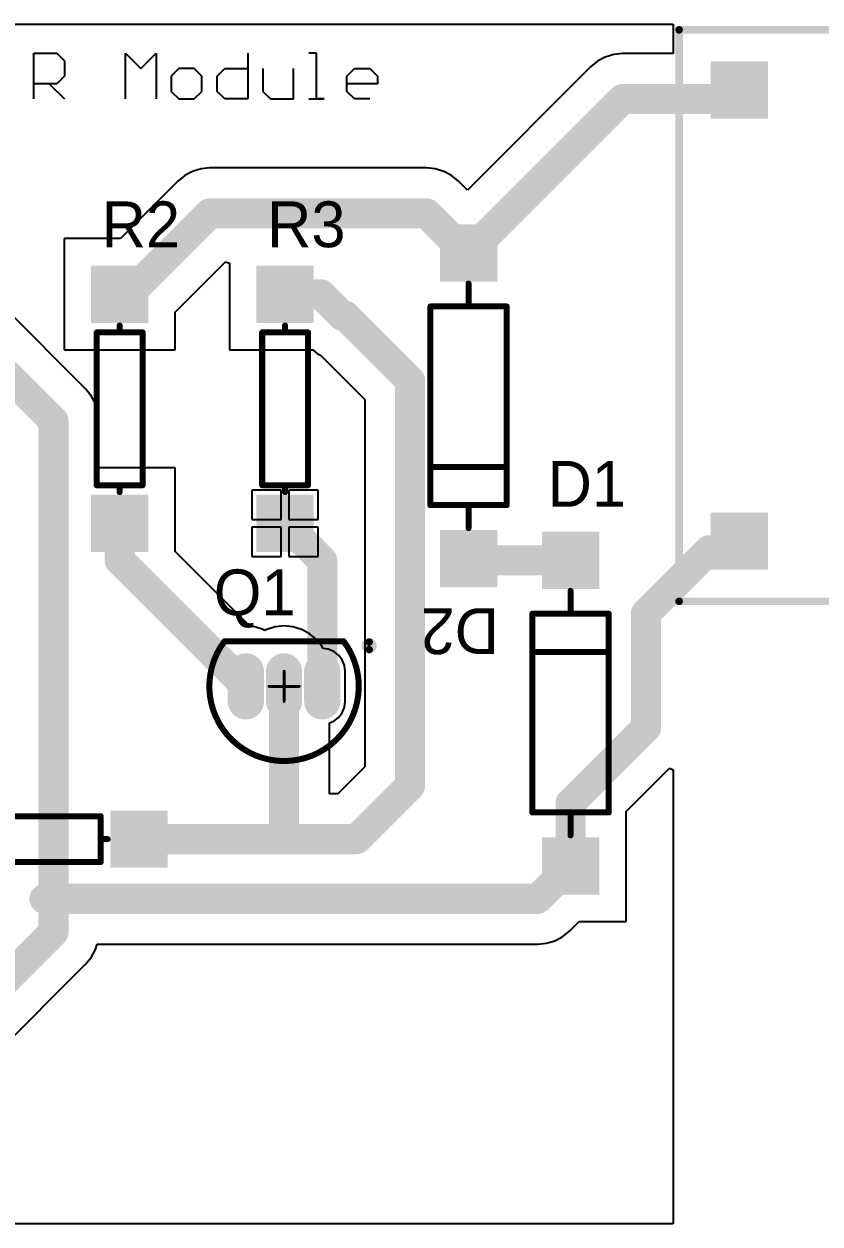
# Model space of a CAD drawing. Header units: millimetres. Extents: x 2 to 104, y 18 to 58.
# Drawn here: x 25.32 to 51.78, y 18.4 to 58.29 of the extents above; entities that cross this region are included whole.
import ezdxf

# ---------------------------------------------------------------- set-up
doc = ezdxf.new("R2010")
doc.units = ezdxf.units.MM
for name, color, linetype in [('BottomLayer', 5, 'Continuous'), ('BottomSolder', 6, 'Continuous'), ('Mechanical13', 56, 'Continuous'), ('Mechanical15', 56, 'Continuous'), ('MultiLayer', 9, 'Continuous'), ('PadHoleLayer', 156, 'Continuous'), ('TopLayer', 1, 'Continuous'), ('TopOverlay', 2, 'Continuous'), ('TopSolder', 216, 'Continuous')]:
    doc.layers.add(name, color=color, linetype=linetype)

# ---------------------------------------------------------------- blocks, each defined once
blk = doc.blocks.new('DIODE_0_4_1')
at = {"layer": 'BottomLayer'}
for points in [[(-5.93, -0.85), (-4.23, -0.85), (-5.93, 0.85), (-4.23, 0.85)], [(4.23, -0.85), (5.93, -0.85), (4.23, 0.85), (5.93, 0.85)]]:
    blk.add_solid(points, dxfattribs=at)
at = {"layer": 'BottomSolder'}
for points in [[(-6.032, -0.952), (-4.128, -0.952), (-6.032, 0.952), (-4.128, 0.952)], [(4.128, -0.952), (6.032, -0.952), (4.128, 0.952), (6.032, 0.952)]]:
    blk.add_solid(points, dxfattribs=at)
at = {"layer": 'MultiLayer'}
for points in [[(-5.93, -0.85), (-4.23, -0.85), (-5.93, 0.85), (-4.23, 0.85)], [(4.23, -0.85), (5.93, -0.85), (4.23, 0.85), (5.93, 0.85)]]:
    blk.add_solid(points, dxfattribs=at)
at = {"layer": 'PadHoleLayer', "const_width": 0.6}
for points in [[(-5.38, 0, 1), (-4.78, 0, 1)], [(4.78, 0, 1), (5.38, 0, 1)]]:
    blk.add_lwpolyline(points, format="xyb", close=True, dxfattribs=at)
at = {"layer": 'TopLayer'}
for points in [[(-5.93, -0.85), (-4.23, -0.85), (-5.93, 0.85), (-4.23, 0.85)], [(4.23, -0.85), (5.93, -0.85), (4.23, 0.85), (5.93, 0.85)]]:
    blk.add_solid(points, dxfattribs=at)
at = {"layer": 'TopOverlay', "const_width": 0.2}
for points in [[(-3.302, 1.27), (3.302, 1.27)], [(-3.302, 1.27), (-3.302, -1.27)], [(2.032, 1.27), (2.032, -1.27)], [(3.302, 1.27), (3.302, -1.27)], [(-4.064, 0), (-3.302, 0)], [(3.302, 0), (4.064, 0)], [(-3.302, -1.27), (3.302, -1.27)]]:
    blk.add_lwpolyline(points, dxfattribs=at)
at = {"layer": 'TopOverlay', "const_width": 0.1}
for points in [[(-3.352, 1.27, 1), (-3.252, 1.27, 1)], [(-3.352, 1.27, 1), (-3.252, 1.27, 1)], [(1.982, 1.27, 1), (2.082, 1.27, 1)], [(3.252, 1.27, 1), (3.352, 1.27, 1)], [(3.252, 1.27, 1), (3.352, 1.27, 1)], [(-4.114, 0, 1), (-4.014, 0, 1)], [(-3.352, 0, 1), (-3.252, 0, 1)], [(3.252, 0, 1), (3.352, 0, 1)], [(4.014, 0, 1), (4.114, 0, 1)], [(-3.352, -1.27, 1), (-3.252, -1.27, 1)], [(-3.352, -1.27, 1), (-3.252, -1.27, 1)], [(1.982, -1.27, 1), (2.082, -1.27, 1)], [(3.252, -1.27, 1), (3.352, -1.27, 1)], [(3.252, -1.27, 1), (3.352, -1.27, 1)]]:
    blk.add_lwpolyline(points, format="xyb", close=True, dxfattribs=at)
at = {"layer": 'TopSolder'}
for points in [[(-6.032, -0.952), (-4.128, -0.952), (-6.032, 0.952), (-4.128, 0.952)], [(4.128, -0.952), (6.032, -0.952), (4.128, 0.952), (6.032, 0.952)]]:
    blk.add_solid(points, dxfattribs=at)
blk = doc.blocks.new('DIODE_0_4_2')
at = {"layer": 'BottomLayer'}
for points in [[(-5.93, -0.85), (-4.23, -0.85), (-5.93, 0.85), (-4.23, 0.85)], [(4.23, -0.85), (5.93, -0.85), (4.23, 0.85), (5.93, 0.85)]]:
    blk.add_solid(points, dxfattribs=at)
at = {"layer": 'BottomSolder'}
for points in [[(-6.032, -0.952), (-4.128, -0.952), (-6.032, 0.952), (-4.128, 0.952)], [(4.128, -0.952), (6.032, -0.952), (4.128, 0.952), (6.032, 0.952)]]:
    blk.add_solid(points, dxfattribs=at)
at = {"layer": 'MultiLayer'}
for points in [[(-5.93, -0.85), (-4.23, -0.85), (-5.93, 0.85), (-4.23, 0.85)], [(4.23, -0.85), (5.93, -0.85), (4.23, 0.85), (5.93, 0.85)]]:
    blk.add_solid(points, dxfattribs=at)
at = {"layer": 'PadHoleLayer', "const_width": 0.6}
for points in [[(-5.38, 0, 1), (-4.78, 0, 1)], [(4.78, 0, 1), (5.38, 0, 1)]]:
    blk.add_lwpolyline(points, format="xyb", close=True, dxfattribs=at)
at = {"layer": 'TopLayer'}
for points in [[(-5.93, -0.85), (-4.23, -0.85), (-5.93, 0.85), (-4.23, 0.85)], [(4.23, -0.85), (5.93, -0.85), (4.23, 0.85), (5.93, 0.85)]]:
    blk.add_solid(points, dxfattribs=at)
at = {"layer": 'TopOverlay', "const_width": 0.2}
for points in [[(3.302, 1.27), (-3.302, 1.27)], [(-3.302, -1.27), (-3.302, 1.27)], [(2.032, -1.27), (2.032, 1.27)], [(3.302, -1.27), (3.302, 1.27)], [(-3.302, 0), (-4.064, 0)], [(4.064, 0), (3.302, 0)], [(3.302, -1.27), (-3.302, -1.27)]]:
    blk.add_lwpolyline(points, dxfattribs=at)
at = {"layer": 'TopOverlay', "const_width": 0.1}
for points in [[(-3.352, 1.27, 1), (-3.252, 1.27, 1)], [(-3.352, 1.27, 1), (-3.252, 1.27, 1)], [(1.982, 1.27, 1), (2.082, 1.27, 1)], [(3.252, 1.27, 1), (3.352, 1.27, 1)], [(3.252, 1.27, 1), (3.352, 1.27, 1)], [(-4.114, 0, 1), (-4.014, 0, 1)], [(-3.352, 0, 1), (-3.252, 0, 1)], [(3.252, 0, 1), (3.352, 0, 1)], [(4.014, 0, 1), (4.114, 0, 1)], [(-3.352, -1.27, 1), (-3.252, -1.27, 1)], [(-3.352, -1.27, 1), (-3.252, -1.27, 1)], [(1.982, -1.27, 1), (2.082, -1.27, 1)], [(3.252, -1.27, 1), (3.352, -1.27, 1)], [(3.252, -1.27, 1), (3.352, -1.27, 1)]]:
    blk.add_lwpolyline(points, format="xyb", close=True, dxfattribs=at)
at = {"layer": 'TopSolder'}
for points in [[(-6.032, -0.952), (-4.128, -0.952), (-6.032, 0.952), (-4.128, 0.952)], [(4.128, -0.952), (6.032, -0.952), (4.128, 0.952), (6.032, 0.952)]]:
    blk.add_solid(points, dxfattribs=at)
blk = doc.blocks.new('TO_92A_9')
at = {"layer": 'BottomLayer', "const_width": 1}
for points in [[(0.5, 1.27), (-0.5, 1.27)], [(0.5, 0), (-0.5, 0)], [(0.5, -1.27), (-0.5, -1.27)]]:
    blk.add_lwpolyline(points, dxfattribs=at)
at = {"layer": 'BottomLayer', "const_width": 0.5}
for points in [[(-0.75, 1.27, 1), (-0.25, 1.27, 1)], [(0.25, 1.27, 1), (0.75, 1.27, 1)], [(-0.75, 0, 1), (-0.25, 0, 1)], [(0.25, 0, 1), (0.75, 0, 1)], [(-0.75, -1.27, 1), (-0.25, -1.27, 1)], [(0.25, -1.27, 1), (0.75, -1.27, 1)]]:
    blk.add_lwpolyline(points, format="xyb", close=True, dxfattribs=at)
at = {"layer": 'BottomSolder', "const_width": 1.203}
for points in [[(0.5, 1.27), (-0.5, 1.27)], [(0.5, 0), (-0.5, 0)], [(0.5, -1.27), (-0.5, -1.27)]]:
    blk.add_lwpolyline(points, dxfattribs=at)
at = {"layer": 'BottomSolder', "const_width": 0.602}
for points in [[(-0.801, 1.27, 1), (-0.199, 1.27, 1)], [(0.199, 1.27, 1), (0.801, 1.27, 1)], [(-0.801, 0, 1), (-0.199, 0, 1)], [(0.199, 0, 1), (0.801, 0, 1)], [(-0.801, -1.27, 1), (-0.199, -1.27, 1)], [(0.199, -1.27, 1), (0.801, -1.27, 1)]]:
    blk.add_lwpolyline(points, format="xyb", close=True, dxfattribs=at)
at = {"layer": 'Mechanical13', "const_width": 0.1}
blk.add_lwpolyline([(1.5, -1.98, -2.01215), (1.5, 1.98)], format="xyb", dxfattribs=at)
blk.add_lwpolyline([(1.5, 1.98), (1.5, -1.98)], dxfattribs=at)
at = {"layer": 'Mechanical13', "const_width": 0.05}
for points in [[(1.475, 1.98, 1), (1.525, 1.98, 1)], [(1.475, 1.98, 1), (1.525, 1.98, 1)], [(1.475, -1.98, 1), (1.525, -1.98, 1)], [(1.475, -1.98, 1), (1.525, -1.98, 1)]]:
    blk.add_lwpolyline(points, format="xyb", close=True, dxfattribs=at)
at = {"layer": 'Mechanical15', "const_width": 0.1}
for points in [[(0, 0.5), (0, -0.5)], [(-0.5, 0), (0.5, 0)]]:
    blk.add_lwpolyline(points, dxfattribs=at)
at = {"layer": 'Mechanical15', "const_width": 0.05}
for points in [[(-0.025, 0.5, 1), (0.025, 0.5, 1)], [(-0.525, 0, 1), (-0.475, 0, 1)], [(0.475, 0, 1), (0.525, 0, 1)], [(-0.025, -0.5, 1), (0.025, -0.5, 1)]]:
    blk.add_lwpolyline(points, format="xyb", close=True, dxfattribs=at)
at = {"layer": 'MultiLayer', "const_width": 1}
for points in [[(0.5, 1.27), (-0.5, 1.27)], [(0.5, 0), (-0.5, 0)], [(0.5, -1.27), (-0.5, -1.27)]]:
    blk.add_lwpolyline(points, dxfattribs=at)
at = {"layer": 'MultiLayer', "const_width": 0.5}
for points in [[(-0.75, 1.27, 1), (-0.25, 1.27, 1)], [(0.25, 1.27, 1), (0.75, 1.27, 1)], [(-0.75, 0, 1), (-0.25, 0, 1)], [(0.25, 0, 1), (0.75, 0, 1)], [(-0.75, -1.27, 1), (-0.25, -1.27, 1)], [(0.25, -1.27, 1), (0.75, -1.27, 1)]]:
    blk.add_lwpolyline(points, format="xyb", close=True, dxfattribs=at)
at = {"layer": 'PadHoleLayer', "const_width": 0.45}
for points in [[(-0.225, 1.27, 1), (0.225, 1.27, 1)], [(-0.225, 0, 1), (0.225, 0, 1)], [(-0.225, -1.27, 1), (0.225, -1.27, 1)]]:
    blk.add_lwpolyline(points, format="xyb", close=True, dxfattribs=at)
at = {"layer": 'TopLayer', "const_width": 1}
for points in [[(0.5, 1.27), (-0.5, 1.27)], [(0.5, 0), (-0.5, 0)], [(0.5, -1.27), (-0.5, -1.27)]]:
    blk.add_lwpolyline(points, dxfattribs=at)
at = {"layer": 'TopLayer', "const_width": 0.5}
for points in [[(-0.75, 1.27, 1), (-0.25, 1.27, 1)], [(0.25, 1.27, 1), (0.75, 1.27, 1)], [(-0.75, 0, 1), (-0.25, 0, 1)], [(0.25, 0, 1), (0.75, 0, 1)], [(-0.75, -1.27, 1), (-0.25, -1.27, 1)], [(0.25, -1.27, 1), (0.75, -1.27, 1)]]:
    blk.add_lwpolyline(points, format="xyb", close=True, dxfattribs=at)
at = {"layer": 'TopOverlay', "const_width": 0.2}
blk.add_lwpolyline([(1.5, -1.98, -2.01215), (1.5, 1.98)], format="xyb", dxfattribs=at)
blk.add_lwpolyline([(1.5, 1.98), (1.5, -1.98)], dxfattribs=at)
at = {"layer": 'TopOverlay'}
for points, const_width in [([(1.45, 1.98, 1), (1.55, 1.98, 1)], 0.1), ([(1.45, 1.98, 1), (1.55, 1.98, 1)], 0.1), ([(1.45, -1.98, 1), (1.55, -1.98, 1)], 0.1), ([(1.45, -1.98, 1), (1.55, -1.98, 1)], 0.1), ([(1.475, -2.83, 1), (1.225, -2.83, 1)], 0.25), ([(1.162, -2.83, 1), (1.287, -2.83, 1)], 0.125), ([(1.413, -2.83, 1), (1.538, -2.83, 1)], 0.125)]:
    blk.add_lwpolyline(points, format="xyb", close=True, dxfattribs=dict(at, const_width=const_width))
at = {"layer": 'TopSolder', "const_width": 1.203}
for points in [[(0.5, 1.27), (-0.5, 1.27)], [(0.5, 0), (-0.5, 0)], [(0.5, -1.27), (-0.5, -1.27)]]:
    blk.add_lwpolyline(points, dxfattribs=at)
at = {"layer": 'TopSolder', "const_width": 0.602}
for points in [[(-0.801, 1.27, 1), (-0.199, 1.27, 1)], [(0.199, 1.27, 1), (0.801, 1.27, 1)], [(-0.801, 0, 1), (-0.199, 0, 1)], [(0.199, 0, 1), (0.801, 0, 1)], [(-0.801, -1.27, 1), (-0.199, -1.27, 1)], [(0.199, -1.27, 1), (0.801, -1.27, 1)]]:
    blk.add_lwpolyline(points, format="xyb", close=True, dxfattribs=at)
blk = doc.blocks.new('AXIAL_0_3_11')
at = {"layer": 'BottomLayer'}
for points in [[(-4.66, -0.85), (-2.96, -0.85), (-4.66, 0.85), (-2.96, 0.85)], [(2.96, -0.85), (4.66, -0.85), (2.96, 0.85), (4.66, 0.85)]]:
    blk.add_solid(points, dxfattribs=at)
at = {"layer": 'BottomSolder'}
for points in [[(-4.762, -0.952), (-2.858, -0.952), (-4.762, 0.952), (-2.858, 0.952)], [(2.858, -0.952), (4.762, -0.952), (2.858, 0.952), (4.762, 0.952)]]:
    blk.add_solid(points, dxfattribs=at)
at = {"layer": 'MultiLayer'}
for points in [[(-4.66, -0.85), (-2.96, -0.85), (-4.66, 0.85), (-2.96, 0.85)], [(2.96, -0.85), (4.66, -0.85), (2.96, 0.85), (4.66, 0.85)]]:
    blk.add_solid(points, dxfattribs=at)
at = {"layer": 'PadHoleLayer', "const_width": 0.6}
for points in [[(-4.11, 0, 1), (-3.51, 0, 1)], [(3.51, 0, 1), (4.11, 0, 1)]]:
    blk.add_lwpolyline(points, format="xyb", close=True, dxfattribs=at)
at = {"layer": 'TopLayer'}
for points in [[(-4.66, -0.85), (-2.96, -0.85), (-4.66, 0.85), (-2.96, 0.85)], [(2.96, -0.85), (4.66, -0.85), (2.96, 0.85), (4.66, 0.85)]]:
    blk.add_solid(points, dxfattribs=at)
at = {"layer": 'TopOverlay', "const_width": 0.2}
for points in [[(2.54, 0.762), (-2.54, 0.762)], [(-2.54, 0.762), (-2.54, -0.762)], [(2.54, 0.762), (2.54, 0)], [(-2.54, 0), (-2.769, 0)], [(2.54, 0), (2.54, -0.762)], [(2.769, 0), (2.54, 0)], [(2.54, -0.762), (-2.54, -0.762)]]:
    blk.add_lwpolyline(points, dxfattribs=at)
at = {"layer": 'TopOverlay', "const_width": 0.1}
for points in [[(-2.59, 0.762, 1), (-2.49, 0.762, 1)], [(-2.59, 0.762, 1), (-2.49, 0.762, 1)], [(2.49, 0.762, 1), (2.59, 0.762, 1)], [(2.49, 0.762, 1), (2.59, 0.762, 1)], [(-2.819, 0, 1), (-2.719, 0, 1)], [(-2.59, 0, 1), (-2.49, 0, 1)], [(2.49, 0, 1), (2.59, 0, 1)], [(2.49, 0, 1), (2.59, 0, 1)], [(2.49, 0, 1), (2.59, 0, 1)], [(2.719, 0, 1), (2.819, 0, 1)], [(-2.59, -0.762, 1), (-2.49, -0.762, 1)], [(-2.59, -0.762, 1), (-2.49, -0.762, 1)], [(2.49, -0.762, 1), (2.59, -0.762, 1)], [(2.49, -0.762, 1), (2.59, -0.762, 1)]]:
    blk.add_lwpolyline(points, format="xyb", close=True, dxfattribs=at)
at = {"layer": 'TopSolder'}
for points in [[(-4.762, -0.952), (-2.858, -0.952), (-4.762, 0.952), (-2.858, 0.952)], [(2.858, -0.952), (4.762, -0.952), (2.858, 0.952), (4.762, 0.952)]]:
    blk.add_solid(points, dxfattribs=at)
blk = doc.blocks.new('AXIAL_0_3_12')
at = {"layer": 'BottomLayer'}
for points in [[(-4.66, -0.85), (-2.96, -0.85), (-4.66, 0.85), (-2.96, 0.85)], [(2.96, -0.85), (4.66, -0.85), (2.96, 0.85), (4.66, 0.85)]]:
    blk.add_solid(points, dxfattribs=at)
at = {"layer": 'BottomSolder'}
for points in [[(-4.762, -0.952), (-2.858, -0.952), (-4.762, 0.952), (-2.858, 0.952)], [(2.858, -0.952), (4.762, -0.952), (2.858, 0.952), (4.762, 0.952)]]:
    blk.add_solid(points, dxfattribs=at)
at = {"layer": 'MultiLayer'}
for points in [[(-4.66, -0.85), (-2.96, -0.85), (-4.66, 0.85), (-2.96, 0.85)], [(2.96, -0.85), (4.66, -0.85), (2.96, 0.85), (4.66, 0.85)]]:
    blk.add_solid(points, dxfattribs=at)
at = {"layer": 'PadHoleLayer', "const_width": 0.6}
for points in [[(-4.11, 0, 1), (-3.51, 0, 1)], [(3.51, 0, 1), (4.11, 0, 1)]]:
    blk.add_lwpolyline(points, format="xyb", close=True, dxfattribs=at)
at = {"layer": 'TopLayer'}
for points in [[(-4.66, -0.85), (-2.96, -0.85), (-4.66, 0.85), (-2.96, 0.85)], [(2.96, -0.85), (4.66, -0.85), (2.96, 0.85), (4.66, 0.85)]]:
    blk.add_solid(points, dxfattribs=at)
at = {"layer": 'TopOverlay', "const_width": 0.2}
for points in [[(-2.54, 0.762), (2.54, 0.762)], [(-2.54, 0.762), (-2.54, -0.762)], [(2.54, 0.762), (2.54, 0)], [(-2.769, 0), (-2.54, 0)], [(2.54, 0), (2.54, -0.762)], [(2.54, 0), (2.769, 0)], [(-2.54, -0.762), (2.54, -0.762)]]:
    blk.add_lwpolyline(points, dxfattribs=at)
at = {"layer": 'TopOverlay', "const_width": 0.1}
for points in [[(-2.59, 0.762, 1), (-2.49, 0.762, 1)], [(-2.59, 0.762, 1), (-2.49, 0.762, 1)], [(2.49, 0.762, 1), (2.59, 0.762, 1)], [(2.49, 0.762, 1), (2.59, 0.762, 1)], [(-2.819, 0, 1), (-2.719, 0, 1)], [(-2.59, 0, 1), (-2.49, 0, 1)], [(2.49, 0, 1), (2.59, 0, 1)], [(2.49, 0, 1), (2.59, 0, 1)], [(2.49, 0, 1), (2.59, 0, 1)], [(2.719, 0, 1), (2.819, 0, 1)], [(-2.59, -0.762, 1), (-2.49, -0.762, 1)], [(-2.59, -0.762, 1), (-2.49, -0.762, 1)], [(2.49, -0.762, 1), (2.59, -0.762, 1)], [(2.49, -0.762, 1), (2.59, -0.762, 1)]]:
    blk.add_lwpolyline(points, format="xyb", close=True, dxfattribs=at)
at = {"layer": 'TopSolder'}
for points in [[(-4.762, -0.952), (-2.858, -0.952), (-4.762, 0.952), (-2.858, 0.952)], [(2.858, -0.952), (4.762, -0.952), (2.858, 0.952), (4.762, 0.952)]]:
    blk.add_solid(points, dxfattribs=at)
blk = doc.blocks.new('AXIAL_0_3_13')
at = {"layer": 'BottomLayer'}
for points in [[(-4.66, -0.85), (-2.96, -0.85), (-4.66, 0.85), (-2.96, 0.85)], [(2.96, -0.85), (4.66, -0.85), (2.96, 0.85), (4.66, 0.85)]]:
    blk.add_solid(points, dxfattribs=at)
at = {"layer": 'BottomSolder'}
for points in [[(-4.762, -0.952), (-2.858, -0.952), (-4.762, 0.952), (-2.858, 0.952)], [(2.858, -0.952), (4.762, -0.952), (2.858, 0.952), (4.762, 0.952)]]:
    blk.add_solid(points, dxfattribs=at)
at = {"layer": 'MultiLayer'}
for points in [[(-4.66, -0.85), (-2.96, -0.85), (-4.66, 0.85), (-2.96, 0.85)], [(2.96, -0.85), (4.66, -0.85), (2.96, 0.85), (4.66, 0.85)]]:
    blk.add_solid(points, dxfattribs=at)
at = {"layer": 'PadHoleLayer', "const_width": 0.6}
for points in [[(-4.11, 0, 1), (-3.51, 0, 1)], [(3.51, 0, 1), (4.11, 0, 1)]]:
    blk.add_lwpolyline(points, format="xyb", close=True, dxfattribs=at)
at = {"layer": 'TopLayer'}
for points in [[(-4.66, -0.85), (-2.96, -0.85), (-4.66, 0.85), (-2.96, 0.85)], [(2.96, -0.85), (4.66, -0.85), (2.96, 0.85), (4.66, 0.85)]]:
    blk.add_solid(points, dxfattribs=at)
at = {"layer": 'TopOverlay', "const_width": 0.2}
for points in [[(-2.54, 0.762), (2.54, 0.762)], [(-2.54, 0.762), (-2.54, -0.762)], [(2.54, 0.762), (2.54, 0)], [(-2.769, 0), (-2.54, 0)], [(2.54, 0), (2.54, -0.762)], [(2.54, 0), (2.769, 0)], [(-2.54, -0.762), (2.54, -0.762)]]:
    blk.add_lwpolyline(points, dxfattribs=at)
at = {"layer": 'TopOverlay', "const_width": 0.1}
for points in [[(-2.59, 0.762, 1), (-2.49, 0.762, 1)], [(-2.59, 0.762, 1), (-2.49, 0.762, 1)], [(2.49, 0.762, 1), (2.59, 0.762, 1)], [(2.49, 0.762, 1), (2.59, 0.762, 1)], [(-2.819, 0, 1), (-2.719, 0, 1)], [(-2.59, 0, 1), (-2.49, 0, 1)], [(2.49, 0, 1), (2.59, 0, 1)], [(2.49, 0, 1), (2.59, 0, 1)], [(2.49, 0, 1), (2.59, 0, 1)], [(2.719, 0, 1), (2.819, 0, 1)], [(-2.59, -0.762, 1), (-2.49, -0.762, 1)], [(-2.59, -0.762, 1), (-2.49, -0.762, 1)], [(2.49, -0.762, 1), (2.59, -0.762, 1)], [(2.49, -0.762, 1), (2.59, -0.762, 1)]]:
    blk.add_lwpolyline(points, format="xyb", close=True, dxfattribs=at)
at = {"layer": 'TopSolder'}
for points in [[(-4.762, -0.952), (-2.858, -0.952), (-4.762, 0.952), (-2.858, 0.952)], [(2.858, -0.952), (4.762, -0.952), (2.858, 0.952), (4.762, 0.952)]]:
    blk.add_solid(points, dxfattribs=at)
blk = doc.blocks.new('T____SKPT17_15')
at = {"layer": 'BottomLayer'}
for points in [[(-0.85, 14.15), (0.85, 14.15), (-0.85, 15.85), (0.85, 15.85)], [(14.15, 14.15), (15.85, 14.15), (14.15, 15.85), (15.85, 15.85)], [(-0.85, -0.85), (0.85, -0.85), (-0.85, 0.85), (0.85, 0.85)], [(14.15, -0.85), (15.85, -0.85), (14.15, 0.85), (15.85, 0.85)]]:
    blk.add_solid(points, dxfattribs=at)
at = {"layer": 'BottomSolder'}
for points in [[(-0.952, 14.048), (0.952, 14.048), (-0.952, 15.952), (0.952, 15.952)], [(14.048, 14.048), (15.952, 14.048), (14.048, 15.952), (15.952, 15.952)], [(-0.952, -0.952), (0.952, -0.952), (-0.952, 0.952), (0.952, 0.952)], [(14.048, -0.952), (15.952, -0.952), (14.048, 0.952), (15.952, 0.952)]]:
    blk.add_solid(points, dxfattribs=at)
at = {"layer": 'MultiLayer'}
for points in [[(-0.85, 14.15), (0.85, 14.15), (-0.85, 15.85), (0.85, 15.85)], [(14.15, 14.15), (15.85, 14.15), (14.15, 15.85), (15.85, 15.85)], [(-0.85, -0.85), (0.85, -0.85), (-0.85, 0.85), (0.85, 0.85)], [(14.15, -0.85), (15.85, -0.85), (14.15, 0.85), (15.85, 0.85)]]:
    blk.add_solid(points, dxfattribs=at)
at = {"layer": 'PadHoleLayer', "const_width": 0.6}
for points in [[(-0.3, 15, 1), (0.3, 15, 1)], [(14.7, 15, 1), (15.3, 15, 1)], [(-0.3, 0, 1), (0.3, 0, 1)], [(14.7, 0, 1), (15.3, 0, 1)]]:
    blk.add_lwpolyline(points, format="xyb", close=True, dxfattribs=at)
at = {"layer": 'TopLayer'}
for points in [[(-0.85, 14.15), (0.85, 14.15), (-0.85, 15.85), (0.85, 15.85)], [(14.15, 14.15), (15.85, 14.15), (14.15, 15.85), (15.85, 15.85)], [(-0.85, -0.85), (0.85, -0.85), (-0.85, 0.85), (0.85, 0.85)], [(14.15, -0.85), (15.85, -0.85), (14.15, 0.85), (15.85, 0.85)]]:
    blk.add_solid(points, dxfattribs=at)
at = {"layer": 'TopOverlay', "const_width": 0.254}
for points in [[(-2, -2), (-2, 17)], [(-2, 17), (17, 17)], [(17, -2), (17, 17)], [(-2, -2), (17, -2)]]:
    blk.add_lwpolyline(points, dxfattribs=at)
at = {"layer": 'TopOverlay', "const_width": 0.127}
for points in [[(-2.064, 17, 1), (-1.937, 17, 1)], [(-2.064, 17, 1), (-1.937, 17, 1)], [(16.936, 17, 1), (17.063, 17, 1)], [(16.936, 17, 1), (17.063, 17, 1)], [(-2.064, -2, 1), (-1.937, -2, 1)], [(-2.064, -2, 1), (-1.937, -2, 1)], [(16.936, -2, 1), (17.063, -2, 1)], [(16.936, -2, 1), (17.063, -2, 1)]]:
    blk.add_lwpolyline(points, format="xyb", close=True, dxfattribs=at)
at = {"layer": 'TopSolder'}
for points in [[(-0.952, 14.048), (0.952, 14.048), (-0.952, 15.952), (0.952, 15.952)], [(14.048, 14.048), (15.952, 14.048), (14.048, 15.952), (15.952, 15.952)], [(-0.952, -0.952), (0.952, -0.952), (-0.952, 0.952), (0.952, 0.952)], [(14.048, -0.952), (15.952, -0.952), (14.048, 0.952), (15.952, 0.952)]]:
    blk.add_solid(points, dxfattribs=at)

msp = doc.modelspace()

# ---------------------------------------------------------------- linework, layer by layer
at = {"layer": 'BottomLayer'}
for p, q in [((2, 58.293), (35.9, 58.293)), ((35.9, 58.293), (46.9, 58.293)), ((46.9, 58.293), (46.9, 57.307)), ((44.383, 57.053), (44.154, 56.866)), ((44.643, 57.193), (44.383, 57.053)), ((44.926, 57.278), (44.643, 57.193)), ((45.22, 57.307), (44.926, 57.278)), ((46.9, 57.307), (45.22, 57.307)), ((44.154, 56.866), (40.06, 52.772)), ((31.206, 53.478), (30.923, 53.393)), ((31.5, 53.507), (31.206, 53.478)), ((38.7, 53.507), (31.5, 53.507)), ((31.5, 53.507), (31.5, 53.507)), ((38.994, 53.478), (38.7, 53.507)), ((39.277, 53.393), (38.994, 53.478)), ((30.434, 53.066), (28.528, 51.16)), ((30.663, 53.253), (30.434, 53.066)), ((30.923, 53.393), (30.663, 53.253)), ((39.537, 53.253), (39.277, 53.393)), ((39.766, 53.066), (39.537, 53.253)), ((40.06, 52.772), (39.766, 53.066)), ((28.528, 51.16), (26.65, 51.16)), ((26.65, 51.16), (26.65, 47.46)), ((30.35, 48.718), (32.023, 50.391)), ((32.023, 50.391), (32.15, 50.339)), ((32.15, 50.339), (32.15, 47.46)), ((27.366, 46.166), (24.666, 48.866)), ((30.35, 47.46), (30.35, 48.718)), ((26.65, 47.46), (30.35, 47.46)), ((32.15, 47.46), (34.923, 47.46)), ((34.923, 47.46), (35.07, 47.34)), ((35.07, 47.34), (35.177, 47.282)), ((35.177, 47.282), (36.65, 45.81)), ((27.553, 45.937), (27.366, 46.166)), ((27.693, 45.677), (27.553, 45.937)), ((27.778, 45.394), (27.693, 45.677)), ((36.65, 45.81), (36.65, 33.596)), ((27.807, 45.1), (27.778, 45.394)), ((27.807, 43.54), (27.807, 45.1)), ((30.35, 43.54), (27.807, 43.54)), ((30.35, 40.752), (30.35, 43.54)), ((33.873, 42.794), (32.896, 42.794)), ((32.896, 42.794), (32.896, 41.817)), ((33.873, 41.817), (33.873, 42.794)), ((35.104, 42.794), (34.127, 42.794)), ((34.127, 42.794), (34.127, 41.817)), ((35.104, 41.817), (35.104, 42.794)), ((32.896, 41.817), (33.873, 41.817)), ((33.873, 41.563), (32.896, 41.563)), ((32.896, 41.563), (32.896, 40.586)), ((33.873, 40.586), (33.873, 41.563)), ((34.127, 41.817), (35.104, 41.817)), ((35.104, 41.563), (34.127, 41.563)), ((34.127, 41.563), (34.127, 40.586)), ((35.104, 40.586), (35.104, 41.563)), ((32.834, 38.268), (30.35, 40.752)), ((32.896, 40.586), (33.873, 40.586)), ((34.127, 40.586), (35.104, 40.586)), ((32.99, 38.252), (32.834, 38.268)), ((33.273, 38.167), (32.99, 38.252)), ((33.331, 38.135), (33.273, 38.167)), ((33.389, 38.167), (33.331, 38.135)), ((33.672, 38.252), (33.389, 38.167)), ((33.966, 38.281), (33.672, 38.252)), ((34.26, 38.252), (33.966, 38.281)), ((34.543, 38.167), (34.26, 38.252)), ((34.803, 38.027), (34.543, 38.167)), ((35.032, 37.84), (34.803, 38.027)), ((35.219, 37.611), (35.032, 37.84)), ((35.262, 37.531), (35.219, 37.611)), ((35.433, 37.509), (35.262, 37.531)), ((35.616, 37.433), (35.433, 37.509)), ((35.774, 37.312), (35.616, 37.433)), ((35.895, 37.154), (35.774, 37.312)), ((35.971, 36.971), (35.895, 37.154)), ((35.997, 36.774), (35.971, 36.971)), ((35.997, 35.774), (35.997, 36.774)), ((35.895, 35.394), (35.971, 35.577)), ((35.971, 35.577), (35.997, 35.774)), ((35.473, 35.056), (35.616, 35.115)), ((35.616, 35.115), (35.774, 35.236)), ((35.774, 35.236), (35.895, 35.394)), ((35.473, 32.701), (35.473, 35.056)), ((36.65, 33.596), (35.755, 32.701)), ((45.341, 32.109), (46.783, 33.551)), ((46.783, 33.551), (46.9, 33.502)), ((46.9, 33.502), (46.9, 18.4)), ((35.755, 32.701), (35.473, 32.701)), ((45.341, 28.455), (45.341, 32.109)), ((43.462, 28.144), (43.773, 28.455)), ((43.773, 28.455), (45.341, 28.455)), ((42.973, 27.817), (43.233, 27.957)), ((43.233, 27.957), (43.462, 28.144)), ((27.693, 27.523), (27.747, 27.703)), ((27.747, 27.703), (42.396, 27.703)), ((42.396, 27.703), (42.69, 27.732)), ((42.69, 27.732), (42.973, 27.817)), ((27.366, 27.034), (27.553, 27.263)), ((27.553, 27.263), (27.693, 27.523)), ((24.266, 23.934), (27.366, 27.034)), ((46.9, 18.4), (2, 18.4))]:
    msp.add_line(p, q, dxfattribs=at)
at = {"layer": 'BottomLayer', "const_width": 1}
for points in [[(40.1, 50.68), (45.22, 55.8)], [(45.22, 55.8), (48.6, 55.8)], [(28.5, 49), (31.5, 52)], [(31.5, 52), (38.7, 52)], [(38.7, 52), (40.05, 50.65)], [(34, 49.31), (35.19, 49.31)], [(35.19, 49.31), (35.907, 48.593)], [(35.907, 48.593), (35.998, 48.593)], [(35.998, 48.593), (38.157, 46.434)], [(23.6, 47.8), (26.3, 45.1)], [(38.157, 32.972), (38.157, 46.434)], [(26.3, 28.1), (26.3, 45.1)], [(34, 41.69), (35.236, 40.454)], [(28.5, 40.47), (28.5, 41.354)], [(46, 38.7), (48.1, 40.8)], [(48.1, 40.8), (48.6, 40.8)], [(28.5, 40.47), (32.696, 36.274)], [(35.236, 36.274), (35.236, 40.454)], [(40.1, 40.465), (40.1, 40.52)], [(40.1, 40.465), (43.491, 40.465)], [(46, 34.9), (46, 38.7)], [(33.966, 31.321), (33.966, 36.274)], [(43.491, 32.391), (46, 34.9)], [(36.379, 31.194), (38.157, 32.972)], [(43.491, 30.305), (43.491, 32.391)], [(29.14, 31.194), (36.379, 31.194)], [(42.396, 29.21), (43.491, 30.305)], [(26, 29.21), (42.396, 29.21)], [(23.2, 25), (26.3, 28.1)]]:
    msp.add_lwpolyline(points, dxfattribs=at)
at = {"layer": 'BottomLayer', "const_width": 0.5}
for points in [[(44.97, 55.8, 1), (45.47, 55.8, 1)], [(44.97, 55.8, 1), (45.47, 55.8, 1)], [(48.35, 55.8, 1), (48.85, 55.8, 1)], [(31.25, 52, 1), (31.75, 52, 1)], [(31.25, 52, 1), (31.75, 52, 1)], [(38.45, 52, 1), (38.95, 52, 1)], [(38.45, 52, 1), (38.95, 52, 1)], [(39.8, 50.65, 1), (40.3, 50.65, 1)], [(39.85, 50.68, 1), (40.35, 50.68, 1)], [(28.25, 49, 1), (28.75, 49, 1)], [(33.75, 49.31, 1), (34.25, 49.31, 1)], [(34.94, 49.31, 1), (35.44, 49.31, 1)], [(34.94, 49.31, 1), (35.44, 49.31, 1)], [(35.657, 48.593, 1), (36.157, 48.593, 1)], [(35.657, 48.593, 1), (36.157, 48.593, 1)], [(35.748, 48.593, 1), (36.248, 48.593, 1)], [(35.748, 48.593, 1), (36.248, 48.593, 1)], [(37.907, 46.434, 1), (38.407, 46.434, 1)], [(37.907, 46.434, 1), (38.407, 46.434, 1)], [(26.05, 45.1, 1), (26.55, 45.1, 1)], [(26.05, 45.1, 1), (26.55, 45.1, 1)], [(33.75, 41.69, 1), (34.25, 41.69, 1)], [(28.25, 41.354, 1), (28.75, 41.354, 1)], [(47.85, 40.8, 1), (48.35, 40.8, 1)], [(47.85, 40.8, 1), (48.35, 40.8, 1)], [(48.35, 40.8, 1), (48.85, 40.8, 1)], [(28.25, 40.47, 1), (28.75, 40.47, 1)], [(28.25, 40.47, 1), (28.75, 40.47, 1)], [(34.986, 40.454, 1), (35.486, 40.454, 1)], [(34.986, 40.454, 1), (35.486, 40.454, 1)], [(39.85, 40.52, 1), (40.35, 40.52, 1)], [(39.85, 40.465, 1), (40.35, 40.465, 1)], [(39.85, 40.465, 1), (40.35, 40.465, 1)], [(43.241, 40.465, 1), (43.741, 40.465, 1)], [(45.75, 38.7, 1), (46.25, 38.7, 1)], [(45.75, 38.7, 1), (46.25, 38.7, 1)], [(32.446, 36.274, 1), (32.946, 36.274, 1)], [(33.716, 36.274, 1), (34.216, 36.274, 1)], [(34.986, 36.274, 1), (35.486, 36.274, 1)], [(45.75, 34.9, 1), (46.25, 34.9, 1)], [(45.75, 34.9, 1), (46.25, 34.9, 1)], [(37.907, 32.972, 1), (38.407, 32.972, 1)], [(37.907, 32.972, 1), (38.407, 32.972, 1)], [(43.241, 32.391, 1), (43.741, 32.391, 1)], [(43.241, 32.391, 1), (43.741, 32.391, 1)], [(28.89, 31.194, 1), (29.39, 31.194, 1)], [(33.716, 31.321, 1), (34.216, 31.321, 1)], [(36.129, 31.194, 1), (36.629, 31.194, 1)], [(36.129, 31.194, 1), (36.629, 31.194, 1)], [(43.241, 30.305, 1), (43.741, 30.305, 1)], [(43.241, 30.305, 1), (43.741, 30.305, 1)], [(25.75, 29.21, 1), (26.25, 29.21, 1)], [(42.146, 29.21, 1), (42.646, 29.21, 1)], [(42.146, 29.21, 1), (42.646, 29.21, 1)], [(26.05, 28.1, 1), (26.55, 28.1, 1)], [(26.05, 28.1, 1), (26.55, 28.1, 1)]]:
    msp.add_lwpolyline(points, format="xyb", close=True, dxfattribs=at)
at = {"layer": 'TopOverlay'}
for p, q in [((25.647, 55.8), (25.647, 57.324)), ((25.647, 57.324), (26.409, 57.324)), ((26.409, 57.324), (26.663, 57.07)), ((26.663, 57.07), (26.663, 56.562)), ((28.694, 55.8), (28.694, 57.324)), ((28.694, 57.324), (29.202, 56.816)), ((29.202, 56.816), (29.71, 57.324)), ((29.71, 57.324), (29.71, 55.8)), ((32.757, 57.324), (32.757, 55.8)), ((35.042, 57.324), (34.788, 57.324)), ((35.042, 55.8), (35.042, 57.324)), ((30.471, 56.816), (30.218, 56.562)), ((30.979, 56.816), (30.471, 56.816)), ((31.233, 56.562), (30.979, 56.816)), ((31.741, 56.562), (31.995, 56.816)), ((31.995, 56.816), (32.757, 56.816)), ((33.265, 56.816), (33.265, 56.054)), ((34.28, 55.8), (34.28, 56.816)), ((36.058, 56.562), (36.312, 56.816)), ((36.312, 56.816), (36.819, 56.816)), ((36.819, 56.816), (37.073, 56.562)), ((26.409, 56.308), (25.647, 56.308)), ((26.155, 56.308), (26.663, 55.8)), ((26.663, 56.562), (26.409, 56.308)), ((30.218, 56.562), (30.218, 56.054)), ((31.233, 56.054), (31.233, 56.562)), ((31.741, 56.054), (31.741, 56.562)), ((36.058, 56.054), (36.058, 56.562)), ((37.073, 56.308), (36.058, 56.308)), ((37.073, 56.562), (37.073, 56.308)), ((30.218, 56.054), (30.471, 55.8)), ((30.979, 55.8), (31.233, 56.054)), ((31.995, 55.8), (31.741, 56.054)), ((33.265, 56.054), (33.518, 55.8)), ((36.312, 55.8), (36.058, 56.054)), ((30.471, 55.8), (30.979, 55.8)), ((32.757, 55.8), (31.995, 55.8)), ((33.518, 55.8), (34.28, 55.8)), ((34.788, 55.8), (35.296, 55.8)), ((35.296, 55.8), (35.042, 55.8)), ((36.819, 55.8), (36.312, 55.8))]:
    msp.add_line(p, q, dxfattribs=at)

# ---------------------------------------------------------------- block references
msp.add_blockref('T____SKPT17_15', (49.1, 41.1))
for name, p, rotation in [('DIODE_0_4_2', (40.1, 45.6), 270), ('AXIAL_0_3_12', (28.5, 45.5), 90), ('AXIAL_0_3_13', (34, 45.5), 90), ('DIODE_0_4_1', (43.491, 35.385), 90), ('TO_92A_9', (33.966, 36.274), 90), ('AXIAL_0_3_11', (25.33, 31.194), 180)]:
    msp.add_blockref(name, p, dxfattribs=dict(rotation=rotation))

# ---------------------------------------------------------------- texts
for s, p in [('R2', (27.903, 50.872)), ('R3', (33.403, 50.872)), ('D1', (42.729, 42.243)), ('Q1', (31.629, 38.636))]:
    msp.add_text(s, height=1.524, dxfattribs=at).set_placement(p)
msp.add_text('D2', height=1.524, rotation=180, dxfattribs=at).set_placement((41.116, 38.869))

doc.saveas('drawing.dxf')
